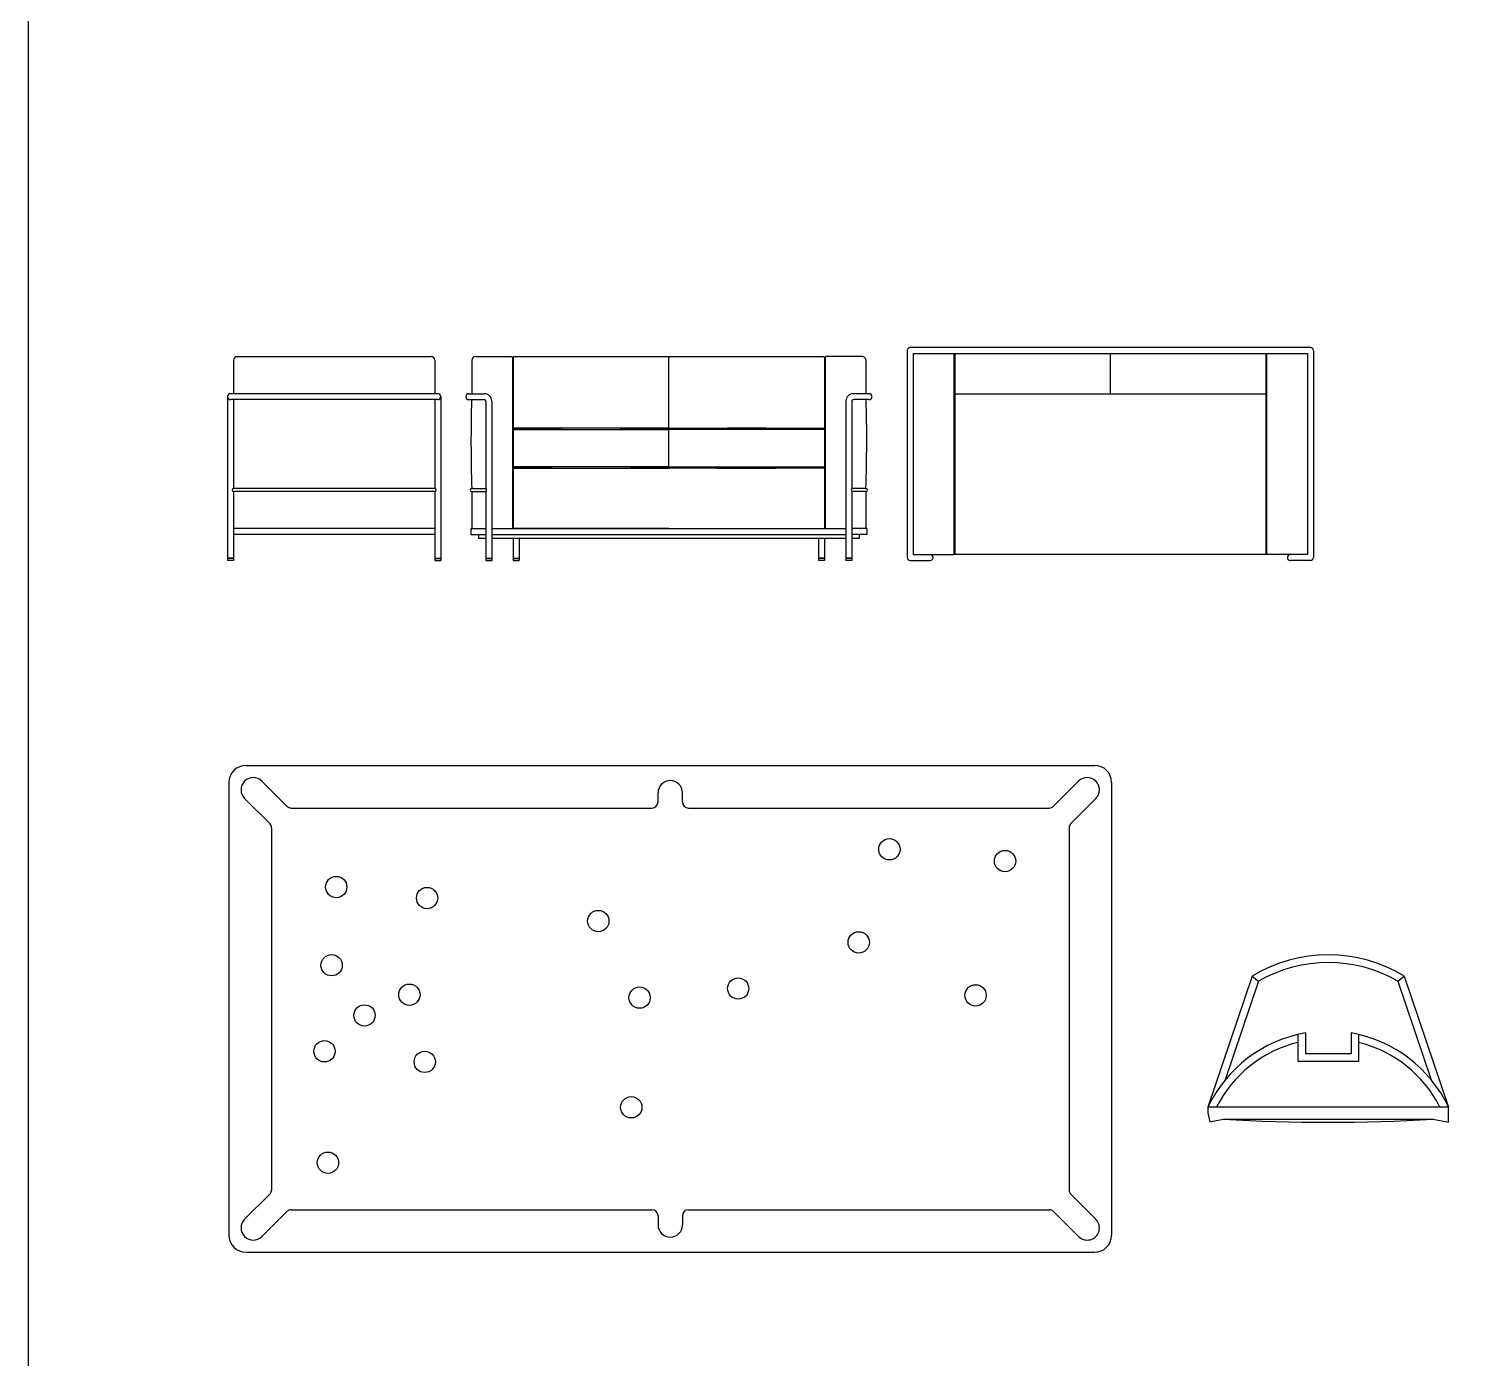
# Model space of a CAD drawing. Header units: centimetres. Extents: x 56177 to 99483, y 493 to 15482.
# Drawn here: x 59643.8 to 60112.8, y 1049.8 to 1486.8 of the extents above; entities that cross this region are included whole.
import ezdxf

# ---------------------------------------------------------------- set-up
doc = ezdxf.new("R2010")
doc.units = ezdxf.units.CM
doc.header["$MEASUREMENT"] = 0
doc.layers.add('010_BLOQUES', color=250, linetype='Continuous')

# ---------------------------------------------------------------- blocks, each defined once
blk = doc.blocks.new('A$C740B5347')
at = {"layer": '010_BLOQUES'}
for p, q in [((-3.4265, -0.4813), (-0.6397, -0.4813)), ((-3.4831, -0.5378), (-3.4831, -2.0247)), ((-3.2924, -0.6154), (-3.3746, -0.5332)), ((-0.7738, -0.6154), (-0.6916, -0.5332)), ((-0.5831, -0.5378), (-0.5831, -2.0247)), ((-3.3489, -0.672), (-3.4312, -0.5898)), ((-2.0731, -0.6013), (-2.0731, -0.5713)), ((-1.9931, -0.6013), (-1.9931, -0.5713)), ((-0.7172, -0.672), (-0.635, -0.5898)), ((-3.2782, -0.6213), (-2.0931, -0.6213)), ((-1.9731, -0.6213), (-0.7879, -0.6213)), ((-3.3431, -0.6861), (-3.3431, -1.8764)), ((-0.7231, -0.6861), (-0.7231, -1.8764)), ((-3.3489, -1.8905), (-3.4312, -1.9728)), ((-0.7172, -1.8905), (-0.635, -1.9728)), ((-3.2924, -1.9471), (-3.3746, -2.0293)), ((-3.2782, -1.9413), (-2.0931, -1.9413)), ((-2.0731, -1.9613), (-2.0731, -1.9913)), ((-1.9931, -1.9613), (-1.9931, -1.9913)), ((-1.9731, -1.9413), (-0.7879, -1.9413)), ((-0.7738, -1.9471), (-0.6916, -2.0293)), ((-3.4265, -2.0813), (-0.6397, -2.0813))]:
    blk.add_line(p, q, dxfattribs=at)
for centre in [(-1.3132, -0.757), (-0.9334, -0.7957), (-3.1305, -0.8809), (-2.8318, -0.9171), (-2.2697, -0.9927), (-1.4139, -1.0629), (-3.1456, -1.1378), (-2.8899, -1.2347), (-2.134, -1.2444), (-1.81, -1.2144), (-1.0303, -1.2371), (-3.0375, -1.3029), (-3.1689, -1.4205), (-2.8395, -1.4554), (-2.1612, -1.6046), (-3.1576, -1.787)]:
    blk.add_circle(centre, 0.035, dxfattribs=at)
for centre, radius, start, end in [((-3.4265, -0.5378), 0.0566, 90, 180), ((-0.6397, -0.5378), 0.0566, 0, 90), ((-3.4029, -0.5615), 0.04, 45, 225), ((-2.0331, -0.5713), 0.04, 0, 180), ((-0.6633, -0.5615), 0.04, 315, 135), ((-2.0931, -0.6013), 0.02, 270, 0), ((-1.9731, -0.6013), 0.02, 180, 270), ((-3.2782, -0.6013), 0.02, 225, 270), ((-0.7879, -0.6013), 0.02, 270, 315), ((-3.3631, -0.6861), 0.02, 0, 45), ((-0.7031, -0.6861), 0.02, 135, 180), ((-3.3631, -1.8764), 0.02, 315, 0), ((-0.7031, -1.8764), 0.02, 180, 225), ((-3.2782, -1.9613), 0.02, 90, 135), ((-2.0931, -1.9613), 0.02, 0, 90), ((-1.9731, -1.9613), 0.02, 90, 180), ((-0.7879, -1.9613), 0.02, 45, 90), ((-3.4029, -2.0011), 0.04, 135, 315), ((-2.0331, -1.9913), 0.04, 180, 0), ((-0.6633, -2.0011), 0.04, 225, 45), ((-3.4265, -2.0247), 0.0566, 180, 270), ((-0.6397, -2.0247), 0.0566, 270, 0)]:
    blk.add_arc(centre, radius, start, end, dxfattribs=at)
blk = doc.blocks.new('A$C411816C7')
at = {"layer": '010_BLOQUES'}
for p, q in [((-0.1218, -1.1739), (-0.2668, -1.6039)), ((-0.1011, -1.1907), (-0.2102, -1.5144)), ((-0.1218, -1.1739), (-0.1011, -1.1907)), ((0.3575, -1.1907), (0.3782, -1.1739)), ((0.3575, -1.1907), (0.4667, -1.5144)), ((0.3782, -1.1739), (0.5232, -1.6039)), ((0.0282, -1.3655), (0.0282, -1.4539)), ((0.0532, -1.3604), (0.0532, -1.4289)), ((0.2032, -1.3604), (0.2032, -1.4289)), ((0.2282, -1.3655), (0.2282, -1.4539)), ((0.2282, -1.4539), (0.0282, -1.4539)), ((0.2032, -1.4289), (0.0532, -1.4289)), ((0.5232, -1.6039), (-0.2668, -1.6039)), ((-0.2668, -1.6039), (-0.2668, -1.6234)), ((-0.2668, -1.6234), (-0.2609, -1.6528)), ((0.5232, -1.6539), (0.5232, -1.6039)), ((-0.2609, -1.6528), (-0.2168, -1.6439)), ((-0.2168, -1.6439), (0.4732, -1.6439)), ((0.4732, -1.6439), (0.5232, -1.6539))]:
    blk.add_line(p, q, dxfattribs=at)
for centre, radius, start, end in [((0.1282, -1.5854), 0.4814, 58.7155, 121.2845), ((0.1282, -1.5854), 0.4564, 59.847, 120.153), ((0.1282, -1.791), 0.437, 99.8812, 154.6604), ((0.1282, -1.791), 0.412, 104.0453, 153.0026), ((0.1282, -1.791), 0.437, 25.3396, 80.1188), ((0.1282, -1.791), 0.412, 26.9974, 75.9547), ((0.1282, 4.3023), 5.9562, 266.67944, 273.32056)]:
    blk.add_arc(centre, radius, start, end, dxfattribs=at)
blk = doc.blocks.new('A$C7E4E1580')
for p, q in [((0.0195, 0.6578), (0.0195, 0.5482)), ((0.0316, 0.67), (0.6683, 0.67)), ((0.6805, 0.6578), (0.6805, 0.5482)), ((0, 0.5385), (0, 0.0079)), ((0.6902, 0.5482), (0.0097, 0.5482)), ((0.6902, 0.5287), (0.0097, 0.5287)), ((0.0195, 0.5287), (0.0195, 0.2363)), ((0.6805, 0.5287), (0.6805, 0.2363)), ((0.7, 0.5385), (0.7, 0.0079)), ((0.6805, 0.2363), (0.0195, 0.2363)), ((0.0195, 0.2266), (0.0195, 0.0079)), ((0.6805, 0.2266), (0.0195, 0.2266)), ((0.6805, 0.2266), (0.6805, 0.0079)), ((0.6805, 0.1048), (0.0195, 0.1048)), ((0.6805, 0.0853), (0.0195, 0.0853)), ((0.0195, 0.0079), (0, 0.0079)), ((0.0195, 0.0061), (0, 0.0061)), ((0, 0.0061), (0, 0)), ((0.0195, 0), (0, 0)), ((0.0048, 0.0079), (0.0048, 0.0061)), ((0.0146, 0.0079), (0.0146, 0.0061)), ((0.0195, 0.0061), (0.0195, 0)), ((0.6805, 0.0079), (0.7, 0.0079)), ((0.6805, 0.0061), (0.7, 0.0061)), ((0.6805, 0.0061), (0.6805, 0)), ((0.6805, 0), (0.7, 0)), ((0.6854, 0.0079), (0.6854, 0.0061)), ((0.6951, 0.0079), (0.6951, 0.0061)), ((0.7, 0.0061), (0.7, 0))]:
    blk.add_line(p, q)
for centre, radius, start, end in [((0.0316, 0.6578), 0.0122, 90, 180), ((0.6683, 0.6578), 0.0122, 0, 90), ((0.0097, 0.5385), 0.00975, 90, 270), ((0.6902, 0.5385), 0.00975, 270, 90), ((0.0195, 0.2315), 0.00487, 90, 270), ((0.6805, 0.2315), 0.00487, 270, 90)]:
    blk.add_arc(centre, radius, start, end)
blk = doc.blocks.new('10a')
for p, q in [((0, 0), (119.4, 0)), ((126.7, 0), (632.9, 0)), ((637.8, 0), (1144.1, 0)), ((1270.8, 0), (1151.4, 0)), ((-12.2, -12.2), (-12.2, -121.8)), ((121.8, -2.4), (121.8, -565.2)), ((124.3, -2.4), (124.3, -234.1)), ((635.4, -366.7), (635.4, -2.4)), ((1146.5, -2.4), (1146.5, -234.1)), ((1148.9, -2.4), (1148.9, -565.2)), ((1282.9, -12.2), (1282.9, -121.8)), ((-21.9, -121.8), (29.2, -121.8)), ((1292.7, -121.8), (1241.5, -121.8)), ((-21.9, -141.3), (29.2, -141.3)), ((34.1, -146.2), (34.1, -433.7)), ((53.6, -146.2), (53.6, -662.1)), ((1217.2, -146.2), (1217.2, -662.1)), ((1236.7, -146.2), (1236.7, -433.7)), ((1292.7, -141.3), (1241.5, -141.3)), ((124.3, -241), (124.3, -360.8)), ((635.4, -235.1), (125.3, -235.1)), ((125.3, -240), (635.4, -240)), ((635.4, -235.1), (1145.5, -235.1)), ((1145.5, -240), (635.4, -240)), ((1146.5, -241), (1146.5, -360.8)), ((124.3, -367.7), (124.3, -565.2)), ((635.4, -361.8), (125.3, -361.8)), ((125.3, -366.7), (635.4, -366.7)), ((635.4, -361.8), (1145.5, -361.8)), ((1145.5, -366.7), (635.4, -366.7)), ((1146.5, -367.7), (1146.5, -565.2)), ((-12.2, -433.7), (34.1, -433.7)), ((-12.2, -443.4), (-12.2, -565.2)), ((-12.2, -443.4), (34.1, -443.4)), ((34.1, -443.4), (34.1, -662.1)), ((1282.9, -433.7), (1236.7, -433.7)), ((1282.9, -443.4), (1236.7, -443.4)), ((1236.7, -443.4), (1236.7, -662.1)), ((1282.9, -443.4), (1282.9, -565.2)), ((-14.6, -565.2), (-14.6, -584.7)), ((-14.6, -565.2), (34.1, -565.2)), ((-14.6, -584.7), (34.1, -584.7)), ((9.7, -584.7), (9.7, -597.7)), ((34.1, -597.7), (9.7, -597.7)), ((53.6, -565.2), (1217.2, -565.2)), ((53.6, -584.7), (1217.2, -584.7)), ((1217.2, -597.7), (53.6, -597.7)), ((635.4, -565.2), (124.3, -565.2)), ((124.3, -597.7), (124.3, -662.1)), ((143.7, -597.7), (143.7, -662.1)), ((1127, -597.7), (1127, -662.1)), ((1146.5, -597.7), (1146.5, -662.1)), ((1285.4, -565.2), (1236.7, -565.2)), ((1285.4, -584.7), (1236.7, -584.7)), ((1261, -597.7), (1236.7, -597.7)), ((1261, -584.7), (1261, -597.7)), ((1285.4, -565.2), (1285.4, -584.7)), ((34.1, -662.1), (53.6, -662.1)), ((34.1, -663.9), (53.6, -663.9)), ((34.1, -663.9), (34.1, -670)), ((34.1, -670), (53.6, -670)), ((39, -662.1), (39, -663.9)), ((48.7, -662.1), (48.7, -663.9)), ((53.6, -663.9), (53.6, -670)), ((124.3, -662.1), (143.7, -662.1)), ((124.3, -663.9), (124.3, -670)), ((124.3, -663.9), (143.7, -663.9)), ((124.3, -670), (143.7, -670)), ((129.1, -662.1), (129.1, -663.9)), ((138.9, -662.1), (138.9, -663.9)), ((143.7, -663.9), (143.7, -670)), ((1146.5, -662.1), (1127, -662.1)), ((1127, -663.9), (1127, -670)), ((1146.5, -663.9), (1127, -663.9)), ((1146.5, -670), (1127, -670)), ((1131.9, -662.1), (1131.9, -663.9)), ((1141.6, -662.1), (1141.6, -663.9)), ((1146.5, -663.9), (1146.5, -670)), ((1236.7, -662.1), (1217.2, -662.1)), ((1217.2, -663.9), (1217.2, -670)), ((1236.7, -663.9), (1217.2, -663.9)), ((1236.7, -670), (1217.2, -670)), ((1222, -662.1), (1222, -663.9)), ((1231.8, -662.1), (1231.8, -663.9)), ((1236.7, -663.9), (1236.7, -670))]:
    blk.add_line(p, q)
for centre, radius, start, end in [((119.4, -2.4), 2.44, 360, 90), ((632.9, -2.4), 2.44, 360, 90), ((1144.1, -2.4), 2.44, 0, 90), ((1270.8, -12.2), 12.2, 360, 90), ((0, -12.2), 12.2, 90, 180), ((126.7, -2.4), 2.44, 90, 180), ((637.8, -2.4), 2.44, 90, 180), ((1151.4, -2.4), 2.44, 90, 180), ((-21.9, -131.6), 9.75, 90, 270), ((29.2, -146.2), 24.4, 0, 90), ((1241.5, -146.2), 24.4, 90, 180), ((1292.7, -131.6), 9.75, 270, 90), ((4956.8, -277.7), 4971.4, 178.4274, 181.7974), ((29.2, -146.2), 4.87, 0, 90), ((1241.5, -146.2), 4.87, 90, 180), ((-3686, -277.7), 4971.4, 358.2026, 1.5726), ((125.3, -234.1), 1, 180, 270), ((1145.5, -234.1), 1, 270, 0), ((125.3, -241), 1, 90, 180), ((380.3, -6913.2), 6678.1, 87.8111, 92.18889), ((890.4, -6913.2), 6678.1, 87.8111, 92.18889), ((1145.5, -241), 1, 0, 90), ((125.3, -360.8), 1, 180, 270), ((125.3, -367.7), 1, 90, 180), ((380.3, 6311.4), 6678.1, 267.81112, 272.18889), ((890.4, 6311.4), 6678.1, 267.81112, 272.18889), ((1145.5, -360.8), 1, 270, 0), ((1145.5, -367.7), 1, 0, 90), ((-12.2, -438.5), 4.87, 89.9849, 270), ((30.5, -438.5), 6.09, 306.8699, 53.1301), ((1240.3, -438.5), 6.09, 126.8699, 233.1301), ((1282.9, -438.5), 4.87, 270, 90.0151)]:
    blk.add_arc(centre, radius, start, end)
blk = doc.blocks.new('A$C74547888')
at = {"xscale": 0.0009999999999764, "yscale": 0.0009999999999764, "zscale": 0.0009999999999764}
blk.add_blockref('10a', (0.0317, 0.67), dxfattribs=at)
blk = doc.blocks.new('10b')
for p, q in [((0, 680.5), (0, 0)), ((1324.3, 690.2), (9.8, 690.2)), ((19.5, 670.7), (19.5, 9.7)), ((19.5, 670.7), (1314.6, 670.7)), ((153.5, 670.7), (153.5, 9.7)), ((155.9, 670.7), (155.9, 9.7)), ((667.1, 670.7), (667.1, 536.7)), ((1178.2, 670.7), (1178.2, 9.7)), ((1180.6, 670.7), (1180.6, 9.7)), ((1314.6, 670.7), (1314.6, 9.7)), ((1334.1, 680.5), (1334.1, 0)), ((1178.2, 536.7), (155.9, 536.7)), ((19.5, 9.7), (153.5, 9.7)), ((1178.2, 9.7), (155.9, 9.7)), ((1314.6, 9.7), (1180.6, 9.7)), ((9.8, -9.8), (75.5, -9.8)), ((1324.3, -9.8), (1258.6, -9.8))]:
    blk.add_line(p, q)
for centre, radius, start, end in [((9.8, 680.5), 9.77, 90, 180), ((1324.3, 680.5), 9.77, 0, 90), ((75.5, 0), 9.75, 270, 90), ((154.7, 9.7), 1.22, 0, 180), ((1179.4, 9.7), 1.22, 0, 180), ((1258.6, 0), 9.75, 90, 270), ((1324.3, 0), 9.77, 270, 0), ((9.8, 0), 9.77, 180, 270)]:
    blk.add_arc(centre, radius, start, end)
blk = doc.blocks.new('A$C200D0A8D')
at = {"xscale": 0.0009999999999764, "yscale": 0.0009999999999764, "zscale": 0.0009999999999764}
blk.add_blockref('10b', (-0.0001, 0.0098), dxfattribs=at)

msp = doc.modelspace()

# ---------------------------------------------------------------- linework, layer by layer
msp.add_lwpolyline([(59643.76, 2794.5), (64989.1, 2794.5), (64989.1, 631.62), (59643.76, 631.62)], close=True)

# ---------------------------------------------------------------- block references
at = {"xscale": 100, "yscale": 100, "zscale": 100}
for name, p in [('A$C200D0A8D', (59932.42, 1311.96)), ('A$C7E4E1580', (59709.16, 1311.96)), ('A$C74547888', (59787.39, 1311.96)), ('A$C740B5347', (60057.87, 1292.76)), ('A$C411816C7', (60057.87, 1292.76))]:
    msp.add_blockref(name, p, dxfattribs=at)

doc.saveas('drawing.dxf')
